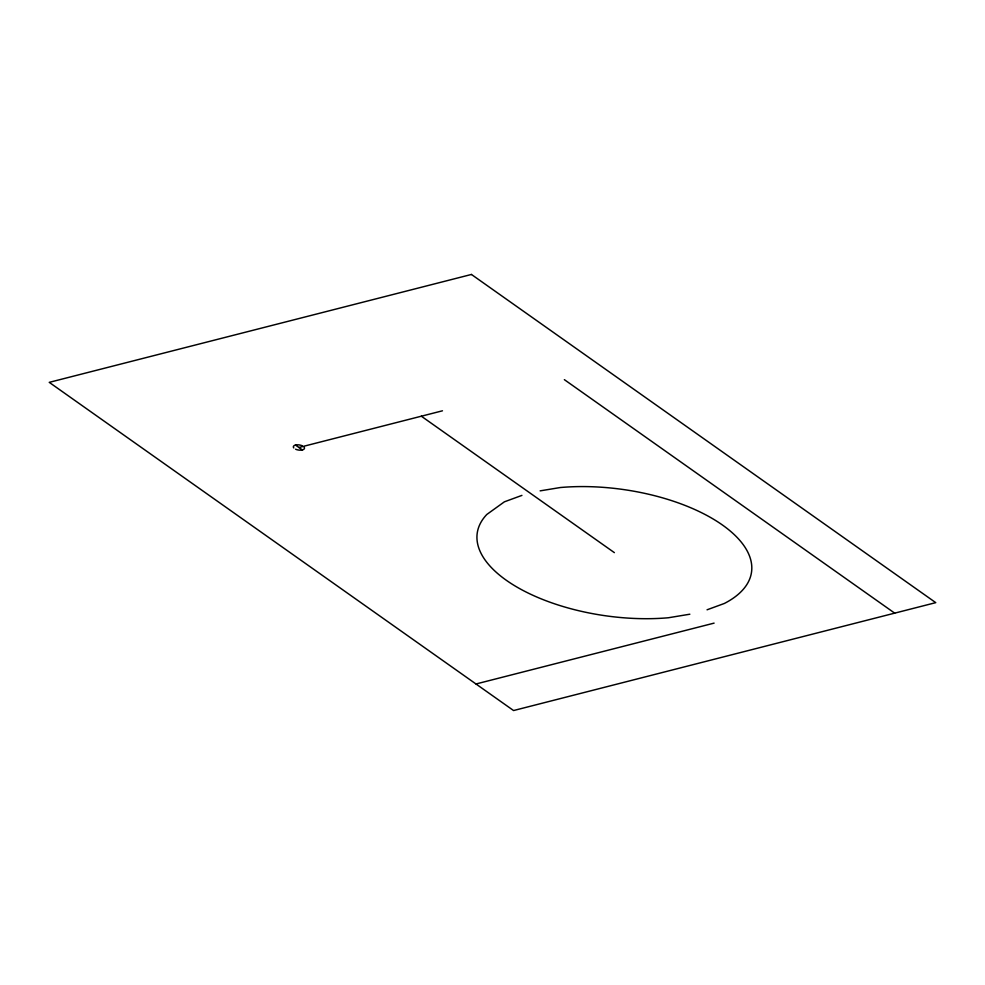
<?xml version="1.0" encoding="UTF-8"?>
<svg xmlns="http://www.w3.org/2000/svg" width="985" height="985" viewBox="0 0 985 985"><rect width="100%" height="100%" fill="white"/><g stroke="black" fill="none" stroke-linecap="round" stroke-linejoin="round"><path stroke-width="1.48" d="M521.927 495.393L504.394 501.821L486.799 514.478A138.528 63.754 8.1 0 0 518.307 587.86A138.528 63.754 8.1 0 0 668.409 617.755L689.845 614.209M707.058 609.801L724.357 603.46A138.528 63.754 8.1 0 0 722.448 525.017A138.528 63.754 8.1 0 0 560.33 487.526L540.125 490.862M298.923 447.498L442.462 410.807M475.989 683.984L714.1 623.123M564.356 379.656L894.688 613.138M421.346 416.212L614.369 552.634M293.789 447.953A5.627 2.586 8.1 0 1 295.463 445.06L302.37 449.936A5.627 2.586 8.1 0 0 304.045 447.042M302.37 449.936A5.627 2.586 8.1 0 1 295.574 449.209M295.463 445.06A5.627 2.586 8.1 0 1 302.26 445.786M471.433 274.458L49.25 382.352L513.567 710.542L935.75 602.648L471.433 274.458"/></g></svg>
